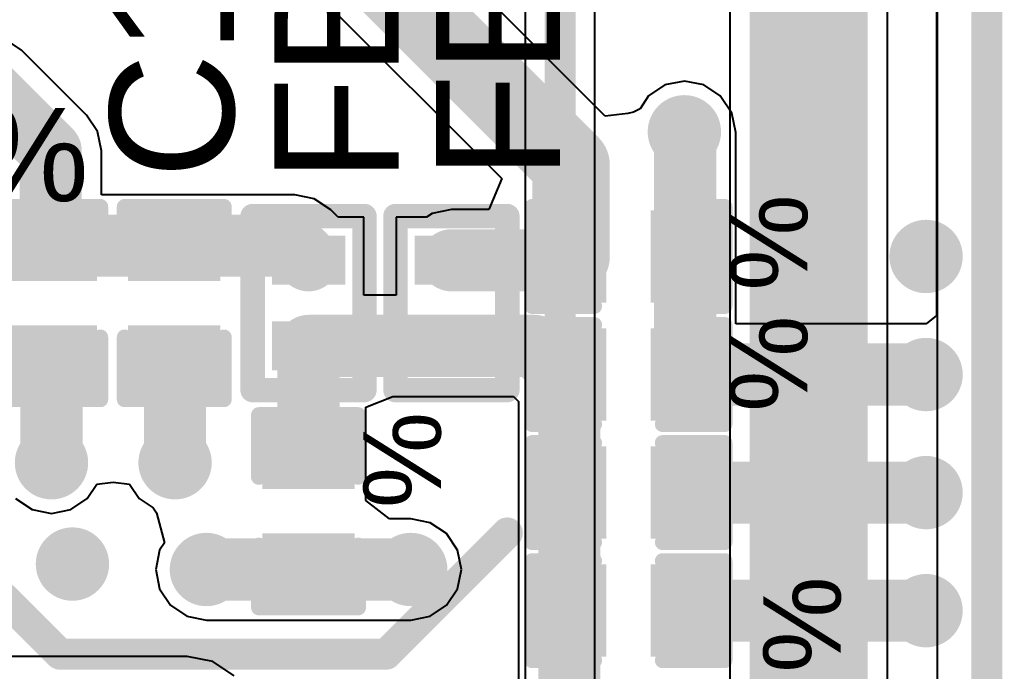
# Model space of a CAD drawing. Header units: millimetres. Extents: x -0.15 to 3.79, y -0.54 to 3.26.
# Drawn here: x 3.478 to 3.7944, y 2.4515 to 2.6612 of the extents above; entities that cross this region are included whole.
import ezdxf

# ---------------------------------------------------------------- set-up
doc = ezdxf.new("R2010")
doc.units = ezdxf.units.MM
doc.header["$MEASUREMENT"] = 0
for name, color, linetype in [('BottomLayer', 5, 'Continuous'), ('BottomSolder', 6, 'Continuous'), ('Mechanical2', 216, 'Continuous'), ('TopLayer', 1, 'Continuous'), ('TopOverlay', 2, 'Continuous'), ('TopPaste', 8, 'Continuous'), ('TopSolder', 216, 'Continuous'), ('ViaHoleLayer', 16, 'Continuous')]:
    doc.layers.add(name, color=color, linetype=linetype)
doc.styles.add('Arial', font='', dxfattribs={"height": 0.2})
doc.styles.get('Arial').set_extended_font_data('Arial')

# ---------------------------------------------------------------- blocks, each defined once
blk = doc.blocks.new('C___0402_50')
at = {"layer": 'TopLayer'}
for points in [[(-0.0275, -0.0125), (-0.0275, 0.0125), (-0.0095, 0.0125), (-0.0095, -0.0125)], [(0.0095, -0.0125), (0.0095, 0.0125), (0.0275, 0.0125), (0.0275, -0.0125)]]:
    blk.add_hatch(color=1, dxfattribs=at).paths.add_polyline_path(points)
at = {"layer": 'TopPaste'}
for points in [[(-0.0275, -0.0125), (-0.0275, 0.0125), (-0.0095, 0.0125), (-0.0095, -0.0125)], [(0.0095, -0.0125), (0.0095, 0.0125), (0.0275, 0.0125), (0.0275, -0.0125)]]:
    blk.add_hatch(color=8, dxfattribs=at).paths.add_polyline_path(points)
at = {"layer": 'TopSolder'}
for points in [[(-0.02986, -0.01486), (-0.02986, 0.01486), (-0.00714, 0.01486), (-0.00714, -0.01486)], [(0.00714, -0.01486), (0.00714, 0.01486), (0.02986, 0.01486), (0.02986, -0.01486)]]:
    blk.add_hatch(color=216, dxfattribs=at).paths.add_polyline_path(points)
at = {"layer": 'TopOverlay', "const_width": 0.005}
for points in [[(-0.031, 0.016), (-0.011, 0.016)], [(-0.031, 0.016), (-0.031, -0.016)], [(0.011, 0.016), (0.031, 0.016)], [(0.031, 0.016), (0.031, -0.016)], [(-0.031, -0.016), (-0.011, -0.016)], [(0.011, -0.016), (0.031, -0.016)]]:
    blk.add_lwpolyline(points, dxfattribs=at)
at = {"layer": 'TopOverlay', "const_width": 0.0025}
for points in [[(-0.03225, 0.016, 1), (-0.02975, 0.016, 1)], [(-0.03225, 0.016, 1), (-0.02975, 0.016, 1)], [(-0.01225, 0.016, 1), (-0.00975, 0.016, 1)], [(0.00975, 0.016, 1), (0.01225, 0.016, 1)], [(0.02975, 0.016, 1), (0.03225, 0.016, 1)], [(0.02975, 0.016, 1), (0.03225, 0.016, 1)], [(-0.03225, -0.016, 1), (-0.02975, -0.016, 1)], [(-0.03225, -0.016, 1), (-0.02975, -0.016, 1)], [(-0.01225, -0.016, 1), (-0.00975, -0.016, 1)], [(0.00975, -0.016, 1), (0.01225, -0.016, 1)], [(0.02975, -0.016, 1), (0.03225, -0.016, 1)], [(0.02975, -0.016, 1), (0.03225, -0.016, 1)]]:
    blk.add_lwpolyline(points, format="xyb", close=True, dxfattribs=at)
blk = doc.blocks.new('C___0402_54')
at = {"layer": 'TopLayer'}
for points in [[(-0.0275, -0.0125), (-0.0275, 0.0125), (-0.0095, 0.0125), (-0.0095, -0.0125)], [(0.0095, -0.0125), (0.0095, 0.0125), (0.0275, 0.0125), (0.0275, -0.0125)]]:
    blk.add_hatch(color=1, dxfattribs=at).paths.add_polyline_path(points)
at = {"layer": 'TopPaste'}
for points in [[(-0.0275, -0.0125), (-0.0275, 0.0125), (-0.0095, 0.0125), (-0.0095, -0.0125)], [(0.0095, -0.0125), (0.0095, 0.0125), (0.0275, 0.0125), (0.0275, -0.0125)]]:
    blk.add_hatch(color=8, dxfattribs=at).paths.add_polyline_path(points)
at = {"layer": 'TopSolder'}
for points in [[(-0.02986, -0.01486), (-0.02986, 0.01486), (-0.00714, 0.01486), (-0.00714, -0.01486)], [(0.00714, -0.01486), (0.00714, 0.01486), (0.02986, 0.01486), (0.02986, -0.01486)]]:
    blk.add_hatch(color=216, dxfattribs=at).paths.add_polyline_path(points)
at = {"layer": 'TopOverlay', "const_width": 0.005}
for points in [[(-0.011, 0.016), (-0.031, 0.016)], [(-0.031, 0.016), (-0.031, -0.016)], [(0.031, 0.016), (0.011, 0.016)], [(0.031, 0.016), (0.031, -0.016)], [(-0.011, -0.016), (-0.031, -0.016)], [(0.031, -0.016), (0.011, -0.016)]]:
    blk.add_lwpolyline(points, dxfattribs=at)
at = {"layer": 'TopOverlay', "const_width": 0.0025}
for points in [[(-0.03225, 0.016, 1), (-0.02975, 0.016, 1)], [(-0.03225, 0.016, 1), (-0.02975, 0.016, 1)], [(-0.01225, 0.016, 1), (-0.00975, 0.016, 1)], [(0.00975, 0.016, 1), (0.01225, 0.016, 1)], [(0.02975, 0.016, 1), (0.03225, 0.016, 1)], [(0.02975, 0.016, 1), (0.03225, 0.016, 1)], [(-0.03225, -0.016, 1), (-0.02975, -0.016, 1)], [(-0.03225, -0.016, 1), (-0.02975, -0.016, 1)], [(-0.01225, -0.016, 1), (-0.00975, -0.016, 1)], [(0.00975, -0.016, 1), (0.01225, -0.016, 1)], [(0.02975, -0.016, 1), (0.03225, -0.016, 1)], [(0.02975, -0.016, 1), (0.03225, -0.016, 1)]]:
    blk.add_lwpolyline(points, format="xyb", close=True, dxfattribs=at)
blk = doc.blocks.new('IND_0402_150')
at = {"layer": 'TopLayer'}
for points in [[(-0.02165, 0.01181), (-0.00591, 0.01181), (-0.00591, -0.01181), (-0.02165, -0.01181)], [(0.00591, 0.01181), (0.02165, 0.01181), (0.02165, -0.01181), (0.00591, -0.01181)]]:
    blk.add_hatch(color=1, dxfattribs=at).paths.add_polyline_path(points)
at = {"layer": 'TopPaste'}
for points in [[(-0.02165, 0.01181), (-0.00591, 0.01181), (-0.00591, -0.01181), (-0.02165, -0.01181)], [(0.00591, 0.01181), (0.02165, 0.01181), (0.02165, -0.01181), (0.00591, -0.01181)]]:
    blk.add_hatch(color=8, dxfattribs=at).paths.add_polyline_path(points)
at = {"layer": 'TopSolder'}
for points in [[(-0.02165, 0.01181), (-0.00591, 0.01181), (-0.00591, -0.01181), (-0.02165, -0.01181)], [(0.00591, 0.01181), (0.02165, 0.01181), (0.02165, -0.01181), (0.00591, -0.01181)]]:
    blk.add_hatch(color=216, dxfattribs=at).paths.add_polyline_path(points)
at = {"layer": 'TopOverlay', "const_width": 0.00787}
for points in [[(-0.028, 0.018), (-0.028, -0.018)], [(-0.028, 0.018), (-0.012, 0.018)], [(-0.012, 0.018), (0.028, 0.018)], [(0.028, 0.018), (0.028, -0.018)], [(-0.028, -0.018), (-0.012, -0.018)], [(-0.012, -0.018), (0.028, -0.018)]]:
    blk.add_lwpolyline(points, dxfattribs=at)
at = {"layer": 'TopOverlay', "const_width": 0.00394}
for points in [[(-0.02997, 0.018, 1), (-0.02603, 0.018, 1)], [(-0.02997, 0.018, 1), (-0.02603, 0.018, 1)], [(-0.01397, 0.018, 1), (-0.01003, 0.018, 1)], [(-0.01397, 0.018, 1), (-0.01003, 0.018, 1)], [(0.02603, 0.018, 1), (0.02997, 0.018, 1)], [(0.02603, 0.018, 1), (0.02997, 0.018, 1)], [(-0.02997, -0.018, 1), (-0.02603, -0.018, 1)], [(-0.02997, -0.018, 1), (-0.02603, -0.018, 1)], [(-0.01397, -0.018, 1), (-0.01003, -0.018, 1)], [(-0.01397, -0.018, 1), (-0.01003, -0.018, 1)], [(0.02603, -0.018, 1), (0.02997, -0.018, 1)], [(0.02603, -0.018, 1), (0.02997, -0.018, 1)]]:
    blk.add_lwpolyline(points, format="xyb", close=True, dxfattribs=at)
blk = doc.blocks.new('IND_0402_151')
at = {"layer": 'TopLayer'}
for points in [[(-0.02165, 0.01181), (-0.00591, 0.01181), (-0.00591, -0.01181), (-0.02165, -0.01181)], [(0.00591, 0.01181), (0.02165, 0.01181), (0.02165, -0.01181), (0.00591, -0.01181)]]:
    blk.add_hatch(color=1, dxfattribs=at).paths.add_polyline_path(points)
at = {"layer": 'TopPaste'}
for points in [[(-0.02165, 0.01181), (-0.00591, 0.01181), (-0.00591, -0.01181), (-0.02165, -0.01181)], [(0.00591, 0.01181), (0.02165, 0.01181), (0.02165, -0.01181), (0.00591, -0.01181)]]:
    blk.add_hatch(color=8, dxfattribs=at).paths.add_polyline_path(points)
at = {"layer": 'TopSolder'}
for points in [[(-0.02165, 0.01181), (-0.00591, 0.01181), (-0.00591, -0.01181), (-0.02165, -0.01181)], [(0.00591, 0.01181), (0.02165, 0.01181), (0.02165, -0.01181), (0.00591, -0.01181)]]:
    blk.add_hatch(color=216, dxfattribs=at).paths.add_polyline_path(points)
at = {"layer": 'TopOverlay', "const_width": 0.00787}
for points in [[(-0.028, 0.018), (-0.028, -0.018)], [(-0.028, 0.018), (-0.012, 0.018)], [(-0.012, 0.018), (0.028, 0.018)], [(0.028, 0.018), (0.028, -0.018)], [(-0.028, -0.018), (-0.012, -0.018)], [(-0.012, -0.018), (0.028, -0.018)]]:
    blk.add_lwpolyline(points, dxfattribs=at)
at = {"layer": 'TopOverlay', "const_width": 0.00394}
for points in [[(-0.02997, 0.018, 1), (-0.02603, 0.018, 1)], [(-0.02997, 0.018, 1), (-0.02603, 0.018, 1)], [(-0.01397, 0.018, 1), (-0.01003, 0.018, 1)], [(-0.01397, 0.018, 1), (-0.01003, 0.018, 1)], [(0.02603, 0.018, 1), (0.02997, 0.018, 1)], [(0.02603, 0.018, 1), (0.02997, 0.018, 1)], [(-0.02997, -0.018, 1), (-0.02603, -0.018, 1)], [(-0.02997, -0.018, 1), (-0.02603, -0.018, 1)], [(-0.01397, -0.018, 1), (-0.01003, -0.018, 1)], [(-0.01397, -0.018, 1), (-0.01003, -0.018, 1)], [(0.02603, -0.018, 1), (0.02997, -0.018, 1)], [(0.02603, -0.018, 1), (0.02997, -0.018, 1)]]:
    blk.add_lwpolyline(points, format="xyb", close=True, dxfattribs=at)
blk = doc.blocks.new('C___0402_174')
at = {"layer": 'TopLayer'}
for points in [[(-0.0275, -0.0125), (-0.0275, 0.0125), (-0.0095, 0.0125), (-0.0095, -0.0125)], [(0.0095, -0.0125), (0.0095, 0.0125), (0.0275, 0.0125), (0.0275, -0.0125)]]:
    blk.add_hatch(color=1, dxfattribs=at).paths.add_polyline_path(points)
at = {"layer": 'TopPaste'}
for points in [[(-0.0275, -0.0125), (-0.0275, 0.0125), (-0.0095, 0.0125), (-0.0095, -0.0125)], [(0.0095, -0.0125), (0.0095, 0.0125), (0.0275, 0.0125), (0.0275, -0.0125)]]:
    blk.add_hatch(color=8, dxfattribs=at).paths.add_polyline_path(points)
at = {"layer": 'TopSolder'}
for points in [[(-0.02986, -0.01486), (-0.02986, 0.01486), (-0.00714, 0.01486), (-0.00714, -0.01486)], [(0.00714, -0.01486), (0.00714, 0.01486), (0.02986, 0.01486), (0.02986, -0.01486)]]:
    blk.add_hatch(color=216, dxfattribs=at).paths.add_polyline_path(points)
at = {"layer": 'TopOverlay', "const_width": 0.005}
for points in [[(-0.031, -0.016), (-0.031, 0.016)], [(-0.011, 0.016), (-0.031, 0.016)], [(0.031, 0.016), (0.011, 0.016)], [(0.031, -0.016), (0.031, 0.016)], [(-0.011, -0.016), (-0.031, -0.016)], [(0.031, -0.016), (0.011, -0.016)]]:
    blk.add_lwpolyline(points, dxfattribs=at)
at = {"layer": 'TopOverlay', "const_width": 0.0025}
for points in [[(-0.03225, 0.016, 1), (-0.02975, 0.016, 1)], [(-0.03225, 0.016, 1), (-0.02975, 0.016, 1)], [(-0.01225, 0.016, 1), (-0.00975, 0.016, 1)], [(0.00975, 0.016, 1), (0.01225, 0.016, 1)], [(0.02975, 0.016, 1), (0.03225, 0.016, 1)], [(0.02975, 0.016, 1), (0.03225, 0.016, 1)], [(-0.03225, -0.016, 1), (-0.02975, -0.016, 1)], [(-0.03225, -0.016, 1), (-0.02975, -0.016, 1)], [(-0.01225, -0.016, 1), (-0.00975, -0.016, 1)], [(0.00975, -0.016, 1), (0.01225, -0.016, 1)], [(0.02975, -0.016, 1), (0.03225, -0.016, 1)], [(0.02975, -0.016, 1), (0.03225, -0.016, 1)]]:
    blk.add_lwpolyline(points, format="xyb", close=True, dxfattribs=at)
blk = doc.blocks.new('C___0402_175')
at = {"layer": 'TopLayer'}
for points in [[(-0.0275, -0.0125), (-0.0275, 0.0125), (-0.0095, 0.0125), (-0.0095, -0.0125)], [(0.0095, -0.0125), (0.0095, 0.0125), (0.0275, 0.0125), (0.0275, -0.0125)]]:
    blk.add_hatch(color=1, dxfattribs=at).paths.add_polyline_path(points)
at = {"layer": 'TopPaste'}
for points in [[(-0.0275, -0.0125), (-0.0275, 0.0125), (-0.0095, 0.0125), (-0.0095, -0.0125)], [(0.0095, -0.0125), (0.0095, 0.0125), (0.0275, 0.0125), (0.0275, -0.0125)]]:
    blk.add_hatch(color=8, dxfattribs=at).paths.add_polyline_path(points)
at = {"layer": 'TopSolder'}
for points in [[(-0.02986, -0.01486), (-0.02986, 0.01486), (-0.00714, 0.01486), (-0.00714, -0.01486)], [(0.00714, -0.01486), (0.00714, 0.01486), (0.02986, 0.01486), (0.02986, -0.01486)]]:
    blk.add_hatch(color=216, dxfattribs=at).paths.add_polyline_path(points)
at = {"layer": 'TopOverlay', "const_width": 0.005}
for points in [[(-0.031, 0.016), (-0.011, 0.016)], [(-0.031, -0.016), (-0.031, 0.016)], [(0.011, 0.016), (0.031, 0.016)], [(0.031, -0.016), (0.031, 0.016)], [(-0.031, -0.016), (-0.011, -0.016)], [(0.011, -0.016), (0.031, -0.016)]]:
    blk.add_lwpolyline(points, dxfattribs=at)
at = {"layer": 'TopOverlay', "const_width": 0.0025}
for points in [[(-0.03225, 0.016, 1), (-0.02975, 0.016, 1)], [(-0.03225, 0.016, 1), (-0.02975, 0.016, 1)], [(-0.01225, 0.016, 1), (-0.00975, 0.016, 1)], [(0.00975, 0.016, 1), (0.01225, 0.016, 1)], [(0.02975, 0.016, 1), (0.03225, 0.016, 1)], [(0.02975, 0.016, 1), (0.03225, 0.016, 1)], [(-0.03225, -0.016, 1), (-0.02975, -0.016, 1)], [(-0.03225, -0.016, 1), (-0.02975, -0.016, 1)], [(-0.01225, -0.016, 1), (-0.00975, -0.016, 1)], [(0.00975, -0.016, 1), (0.01225, -0.016, 1)], [(0.02975, -0.016, 1), (0.03225, -0.016, 1)], [(0.02975, -0.016, 1), (0.03225, -0.016, 1)]]:
    blk.add_lwpolyline(points, format="xyb", close=True, dxfattribs=at)
blk = doc.blocks.new('C___0402_176')
at = {"layer": 'TopLayer'}
for points in [[(-0.0275, -0.0125), (-0.0275, 0.0125), (-0.0095, 0.0125), (-0.0095, -0.0125)], [(0.0095, -0.0125), (0.0095, 0.0125), (0.0275, 0.0125), (0.0275, -0.0125)]]:
    blk.add_hatch(color=1, dxfattribs=at).paths.add_polyline_path(points)
at = {"layer": 'TopPaste'}
for points in [[(-0.0275, -0.0125), (-0.0275, 0.0125), (-0.0095, 0.0125), (-0.0095, -0.0125)], [(0.0095, -0.0125), (0.0095, 0.0125), (0.0275, 0.0125), (0.0275, -0.0125)]]:
    blk.add_hatch(color=8, dxfattribs=at).paths.add_polyline_path(points)
at = {"layer": 'TopSolder'}
for points in [[(-0.02986, -0.01486), (-0.02986, 0.01486), (-0.00714, 0.01486), (-0.00714, -0.01486)], [(0.00714, -0.01486), (0.00714, 0.01486), (0.02986, 0.01486), (0.02986, -0.01486)]]:
    blk.add_hatch(color=216, dxfattribs=at).paths.add_polyline_path(points)
at = {"layer": 'TopOverlay', "const_width": 0.005}
for points in [[(-0.031, -0.016), (-0.031, 0.016)], [(-0.031, 0.016), (-0.011, 0.016)], [(0.011, 0.016), (0.031, 0.016)], [(0.031, -0.016), (0.031, 0.016)], [(-0.031, -0.016), (-0.011, -0.016)], [(0.011, -0.016), (0.031, -0.016)]]:
    blk.add_lwpolyline(points, dxfattribs=at)
at = {"layer": 'TopOverlay', "const_width": 0.0025}
for points in [[(-0.03225, 0.016, 1), (-0.02975, 0.016, 1)], [(-0.03225, 0.016, 1), (-0.02975, 0.016, 1)], [(-0.01225, 0.016, 1), (-0.00975, 0.016, 1)], [(0.00975, 0.016, 1), (0.01225, 0.016, 1)], [(0.02975, 0.016, 1), (0.03225, 0.016, 1)], [(0.02975, 0.016, 1), (0.03225, 0.016, 1)], [(-0.03225, -0.016, 1), (-0.02975, -0.016, 1)], [(-0.03225, -0.016, 1), (-0.02975, -0.016, 1)], [(-0.01225, -0.016, 1), (-0.00975, -0.016, 1)], [(0.00975, -0.016, 1), (0.01225, -0.016, 1)], [(0.02975, -0.016, 1), (0.03225, -0.016, 1)], [(0.02975, -0.016, 1), (0.03225, -0.016, 1)]]:
    blk.add_lwpolyline(points, format="xyb", close=True, dxfattribs=at)
blk = doc.blocks.new('C___0402_179')
at = {"layer": 'TopLayer'}
for points in [[(-0.0275, -0.0125), (-0.0275, 0.0125), (-0.0095, 0.0125), (-0.0095, -0.0125)], [(0.0095, -0.0125), (0.0095, 0.0125), (0.0275, 0.0125), (0.0275, -0.0125)]]:
    blk.add_hatch(color=1, dxfattribs=at).paths.add_polyline_path(points)
at = {"layer": 'TopPaste'}
for points in [[(-0.0275, -0.0125), (-0.0275, 0.0125), (-0.0095, 0.0125), (-0.0095, -0.0125)], [(0.0095, -0.0125), (0.0095, 0.0125), (0.0275, 0.0125), (0.0275, -0.0125)]]:
    blk.add_hatch(color=8, dxfattribs=at).paths.add_polyline_path(points)
at = {"layer": 'TopSolder'}
for points in [[(-0.02986, -0.01486), (-0.02986, 0.01486), (-0.00714, 0.01486), (-0.00714, -0.01486)], [(0.00714, -0.01486), (0.00714, 0.01486), (0.02986, 0.01486), (0.02986, -0.01486)]]:
    blk.add_hatch(color=216, dxfattribs=at).paths.add_polyline_path(points)
at = {"layer": 'TopOverlay', "const_width": 0.005}
for points in [[(-0.031, -0.016), (-0.031, 0.016)], [(-0.011, 0.016), (-0.031, 0.016)], [(0.031, 0.016), (0.011, 0.016)], [(0.031, -0.016), (0.031, 0.016)], [(-0.011, -0.016), (-0.031, -0.016)], [(0.031, -0.016), (0.011, -0.016)]]:
    blk.add_lwpolyline(points, dxfattribs=at)
at = {"layer": 'TopOverlay', "const_width": 0.0025}
for points in [[(-0.03225, 0.016, 1), (-0.02975, 0.016, 1)], [(-0.03225, 0.016, 1), (-0.02975, 0.016, 1)], [(-0.01225, 0.016, 1), (-0.00975, 0.016, 1)], [(0.00975, 0.016, 1), (0.01225, 0.016, 1)], [(0.02975, 0.016, 1), (0.03225, 0.016, 1)], [(0.02975, 0.016, 1), (0.03225, 0.016, 1)], [(-0.03225, -0.016, 1), (-0.02975, -0.016, 1)], [(-0.03225, -0.016, 1), (-0.02975, -0.016, 1)], [(-0.01225, -0.016, 1), (-0.00975, -0.016, 1)], [(0.00975, -0.016, 1), (0.01225, -0.016, 1)], [(0.02975, -0.016, 1), (0.03225, -0.016, 1)], [(0.02975, -0.016, 1), (0.03225, -0.016, 1)]]:
    blk.add_lwpolyline(points, format="xyb", close=True, dxfattribs=at)
blk = doc.blocks.new('C___0402_180')
at = {"layer": 'TopLayer'}
for points in [[(-0.0275, -0.0125), (-0.0275, 0.0125), (-0.0095, 0.0125), (-0.0095, -0.0125)], [(0.0095, -0.0125), (0.0095, 0.0125), (0.0275, 0.0125), (0.0275, -0.0125)]]:
    blk.add_hatch(color=1, dxfattribs=at).paths.add_polyline_path(points)
at = {"layer": 'TopPaste'}
for points in [[(-0.0275, -0.0125), (-0.0275, 0.0125), (-0.0095, 0.0125), (-0.0095, -0.0125)], [(0.0095, -0.0125), (0.0095, 0.0125), (0.0275, 0.0125), (0.0275, -0.0125)]]:
    blk.add_hatch(color=8, dxfattribs=at).paths.add_polyline_path(points)
at = {"layer": 'TopSolder'}
for points in [[(-0.02986, -0.01486), (-0.02986, 0.01486), (-0.00714, 0.01486), (-0.00714, -0.01486)], [(0.00714, -0.01486), (0.00714, 0.01486), (0.02986, 0.01486), (0.02986, -0.01486)]]:
    blk.add_hatch(color=216, dxfattribs=at).paths.add_polyline_path(points)
at = {"layer": 'TopOverlay', "const_width": 0.005}
for points in [[(-0.031, -0.016), (-0.031, 0.016)], [(-0.031, 0.016), (-0.011, 0.016)], [(0.011, 0.016), (0.031, 0.016)], [(0.031, -0.016), (0.031, 0.016)], [(-0.031, -0.016), (-0.011, -0.016)], [(0.011, -0.016), (0.031, -0.016)]]:
    blk.add_lwpolyline(points, dxfattribs=at)
at = {"layer": 'TopOverlay', "const_width": 0.0025}
for points in [[(-0.03225, 0.016, 1), (-0.02975, 0.016, 1)], [(-0.03225, 0.016, 1), (-0.02975, 0.016, 1)], [(-0.01225, 0.016, 1), (-0.00975, 0.016, 1)], [(0.00975, 0.016, 1), (0.01225, 0.016, 1)], [(0.02975, 0.016, 1), (0.03225, 0.016, 1)], [(0.02975, 0.016, 1), (0.03225, 0.016, 1)], [(-0.03225, -0.016, 1), (-0.02975, -0.016, 1)], [(-0.03225, -0.016, 1), (-0.02975, -0.016, 1)], [(-0.01225, -0.016, 1), (-0.00975, -0.016, 1)], [(0.00975, -0.016, 1), (0.01225, -0.016, 1)], [(0.02975, -0.016, 1), (0.03225, -0.016, 1)], [(0.02975, -0.016, 1), (0.03225, -0.016, 1)]]:
    blk.add_lwpolyline(points, format="xyb", close=True, dxfattribs=at)

msp = doc.modelspace()

# ---------------------------------------------------------------- hatches: boundary and pattern name
at = {"layer": 'BottomLayer'}
h = msp.add_hatch(color=5, dxfattribs=at)
edge = h.paths.add_edge_path()
edge.add_arc((3.692, 2.62513), 0.01181, 0, 360)
h = msp.add_hatch(color=5, dxfattribs=at)
edge = h.paths.add_edge_path()
edge.add_arc((3.76981, 2.585), 0.01181, 0, 360)
h = msp.add_hatch(color=5, dxfattribs=at)
edge = h.paths.add_edge_path()
edge.add_arc((3.76981, 2.547), 0.01181, 0, 360)
h = msp.add_hatch(color=5, dxfattribs=at)
edge = h.paths.add_edge_path()
edge.add_arc((3.48825, 2.51862), 0.01181, 0, 360)
h = msp.add_hatch(color=5, dxfattribs=at)
edge = h.paths.add_edge_path()
edge.add_arc((3.52803, 2.51862), 0.01181, 0, 360)
h = msp.add_hatch(color=5, dxfattribs=at)
edge = h.paths.add_edge_path()
edge.add_arc((3.76981, 2.509), 0.01181, 0, 360)
h = msp.add_hatch(color=5, dxfattribs=at)
edge = h.paths.add_edge_path()
edge.add_arc((3.495, 2.486), 0.01181, 0, 360)
h = msp.add_hatch(color=5, dxfattribs=at)
edge = h.paths.add_edge_path()
edge.add_arc((3.53812, 2.48425), 0.01181, 0, 360)
h = msp.add_hatch(color=5, dxfattribs=at)
edge = h.paths.add_edge_path()
edge.add_arc((3.6039, 2.48425), 0.01181, 0, 360)
h = msp.add_hatch(color=5, dxfattribs=at)
edge = h.paths.add_edge_path()
edge.add_arc((3.76981, 2.471), 0.01181, 0, 360)
at = {"layer": 'BottomSolder'}
h = msp.add_hatch(color=6, dxfattribs=at)
edge = h.paths.add_edge_path()
edge.add_arc((3.692, 2.62513), 0.00591, 0, 360)
h = msp.add_hatch(color=6, dxfattribs=at)
edge = h.paths.add_edge_path()
edge.add_arc((3.76981, 2.585), 0.00591, 0, 360)
h = msp.add_hatch(color=6, dxfattribs=at)
edge = h.paths.add_edge_path()
edge.add_arc((3.76981, 2.547), 0.00591, 0, 360)
h = msp.add_hatch(color=6, dxfattribs=at)
edge = h.paths.add_edge_path()
edge.add_arc((3.48825, 2.51862), 0.00591, 0, 360)
h = msp.add_hatch(color=6, dxfattribs=at)
edge = h.paths.add_edge_path()
edge.add_arc((3.52803, 2.51862), 0.00591, 0, 360)
h = msp.add_hatch(color=6, dxfattribs=at)
edge = h.paths.add_edge_path()
edge.add_arc((3.76981, 2.509), 0.00591, 0, 360)
h = msp.add_hatch(color=6, dxfattribs=at)
edge = h.paths.add_edge_path()
edge.add_arc((3.495, 2.486), 0.00591, 0, 360)
h = msp.add_hatch(color=6, dxfattribs=at)
edge = h.paths.add_edge_path()
edge.add_arc((3.53812, 2.48425), 0.00591, 0, 360)
h = msp.add_hatch(color=6, dxfattribs=at)
edge = h.paths.add_edge_path()
edge.add_arc((3.6039, 2.48425), 0.00591, 0, 360)
h = msp.add_hatch(color=6, dxfattribs=at)
edge = h.paths.add_edge_path()
edge.add_arc((3.76981, 2.471), 0.00591, 0, 360)
at = {"layer": 'TopLayer'}
h = msp.add_hatch(color=1, dxfattribs=at)
edge = h.paths.add_edge_path()
edge.add_arc((3.692, 2.62513), 0.01181, 0, 360)
h = msp.add_hatch(color=1, dxfattribs=at)
edge = h.paths.add_edge_path()
edge.add_arc((3.76981, 2.585), 0.01181, 0, 360)
h = msp.add_hatch(color=1, dxfattribs=at)
edge = h.paths.add_edge_path()
edge.add_arc((3.76981, 2.547), 0.01181, 0, 360)
h = msp.add_hatch(color=1, dxfattribs=at)
edge = h.paths.add_edge_path()
edge.add_arc((3.48825, 2.51862), 0.01181, 0, 360)
h = msp.add_hatch(color=1, dxfattribs=at)
edge = h.paths.add_edge_path()
edge.add_arc((3.52803, 2.51862), 0.01181, 0, 360)
h = msp.add_hatch(color=1, dxfattribs=at)
edge = h.paths.add_edge_path()
edge.add_arc((3.76981, 2.509), 0.01181, 0, 360)
h = msp.add_hatch(color=1, dxfattribs=at)
edge = h.paths.add_edge_path()
edge.add_arc((3.495, 2.486), 0.01181, 0, 360)
h = msp.add_hatch(color=1, dxfattribs=at)
edge = h.paths.add_edge_path()
edge.add_arc((3.53812, 2.48425), 0.01181, 0, 360)
h = msp.add_hatch(color=1, dxfattribs=at)
edge = h.paths.add_edge_path()
edge.add_arc((3.6039, 2.48425), 0.01181, 0, 360)
h = msp.add_hatch(color=1, dxfattribs=at)
edge = h.paths.add_edge_path()
edge.add_arc((3.76981, 2.471), 0.01181, 0, 360)
at = {"layer": 'TopSolder'}
h = msp.add_hatch(color=216, dxfattribs=at)
edge = h.paths.add_edge_path()
edge.add_arc((3.692, 2.62513), 0.00591, 0, 360)
h = msp.add_hatch(color=216, dxfattribs=at)
edge = h.paths.add_edge_path()
edge.add_arc((3.76981, 2.585), 0.00591, 0, 360)
h = msp.add_hatch(color=216, dxfattribs=at)
edge = h.paths.add_edge_path()
edge.add_arc((3.76981, 2.547), 0.00591, 0, 360)
h = msp.add_hatch(color=216, dxfattribs=at)
edge = h.paths.add_edge_path()
edge.add_arc((3.48825, 2.51862), 0.00591, 0, 360)
h = msp.add_hatch(color=216, dxfattribs=at)
edge = h.paths.add_edge_path()
edge.add_arc((3.52803, 2.51862), 0.00591, 0, 360)
h = msp.add_hatch(color=216, dxfattribs=at)
edge = h.paths.add_edge_path()
edge.add_arc((3.76981, 2.509), 0.00591, 0, 360)
h = msp.add_hatch(color=216, dxfattribs=at)
edge = h.paths.add_edge_path()
edge.add_arc((3.495, 2.486), 0.00591, 0, 360)
h = msp.add_hatch(color=216, dxfattribs=at)
edge = h.paths.add_edge_path()
edge.add_arc((3.53812, 2.48425), 0.00591, 0, 360)
h = msp.add_hatch(color=216, dxfattribs=at)
edge = h.paths.add_edge_path()
edge.add_arc((3.6039, 2.48425), 0.00591, 0, 360)
h = msp.add_hatch(color=216, dxfattribs=at)
edge = h.paths.add_edge_path()
edge.add_arc((3.76981, 2.471), 0.00591, 0, 360)
at = {"layer": 'ViaHoleLayer'}
h = msp.add_hatch(color=16, dxfattribs=at)
edge = h.paths.add_edge_path()
edge.add_arc((3.692, 2.62513), 0.00591, 0, 360)
h = msp.add_hatch(color=16, dxfattribs=at)
edge = h.paths.add_edge_path()
edge.add_arc((3.76981, 2.585), 0.00591, 0, 360)
h = msp.add_hatch(color=16, dxfattribs=at)
edge = h.paths.add_edge_path()
edge.add_arc((3.76981, 2.547), 0.00591, 0, 360)
h = msp.add_hatch(color=16, dxfattribs=at)
edge = h.paths.add_edge_path()
edge.add_arc((3.48825, 2.51862), 0.00591, 0, 360)
h = msp.add_hatch(color=16, dxfattribs=at)
edge = h.paths.add_edge_path()
edge.add_arc((3.52803, 2.51862), 0.00591, 0, 360)
h = msp.add_hatch(color=16, dxfattribs=at)
edge = h.paths.add_edge_path()
edge.add_arc((3.76981, 2.509), 0.00591, 0, 360)
h = msp.add_hatch(color=16, dxfattribs=at)
edge = h.paths.add_edge_path()
edge.add_arc((3.495, 2.486), 0.00591, 0, 360)
h = msp.add_hatch(color=16, dxfattribs=at)
edge = h.paths.add_edge_path()
edge.add_arc((3.53812, 2.48425), 0.00591, 0, 360)
h = msp.add_hatch(color=16, dxfattribs=at)
edge = h.paths.add_edge_path()
edge.add_arc((3.6039, 2.48425), 0.00591, 0, 360)
h = msp.add_hatch(color=16, dxfattribs=at)
edge = h.paths.add_edge_path()
edge.add_arc((3.76981, 2.471), 0.00591, 0, 360)

# ---------------------------------------------------------------- linework, layer by layer
at = {"layer": 'BottomLayer'}
for p, q in [((3.77343, 2.93916), (3.77306, -0.45241)), ((3.64078, 2.87607), (3.64078, 2.38519)), ((3.66322, 2.38983), (3.66322, 2.87607)), ((3.75741, -0.29887), (3.75741, 2.7814)), ((3.70659, 2.7806), (3.70659, 2.36725)), ((3.53197, 2.45628), (3.31328, 2.45628)), ((3.54016, 2.45465), (3.53197, 2.45628)), ((3.54711, 2.45001), (3.54016, 2.45465))]:
    msp.add_line(p, q, dxfattribs=at)
for points, const_width in [([(3.652, 2.38519), (3.652, 2.89)], 0.01), ([(3.736, -0.30707), (3.736, 2.7886)], 0.03), ([(3.728, 2.23883), (3.728, 2.7806)], 0.03)]:
    msp.add_lwpolyline(points, dxfattribs=dict(at, const_width=const_width))
at = {"layer": 'Mechanical2', "const_width": 0.01}
msp.add_lwpolyline([(3.78937, -0.49213), (3.78937, 2.97244)], dxfattribs=at)
at = {"layer": 'TopLayer'}
for p, q in [((3.77319, 2.93881), (3.77315, 2.56605)), ((3.6665, 2.63018), (3.56834, 2.72834)), ((3.54719, 2.69614), (3.63323, 2.61009)), ((3.47864, 2.65143), (3.47335, 2.65497)), ((3.49954, 2.63054), (3.47864, 2.65143)), ((3.68576, 2.6402), (3.68047, 2.63667)), ((3.692, 2.64145), (3.68576, 2.6402)), ((3.69825, 2.6402), (3.692, 2.64145)), ((3.70354, 2.63667), (3.69825, 2.6402)), ((3.68047, 2.63667), (3.67772, 2.63255)), ((3.70379, 2.63642), (3.70354, 2.63667)), ((3.70732, 2.63113), (3.70379, 2.63642)), ((3.67772, 2.63255), (3.67559, 2.63142)), ((3.50307, 2.62524), (3.49954, 2.63054)), ((3.67376, 2.63101), (3.6665, 2.63018)), ((3.67559, 2.63142), (3.67376, 2.63101)), ((3.70857, 2.62488), (3.70732, 2.63113)), ((3.50431, 2.619), (3.50307, 2.62524)), ((3.70857, 2.56331), (3.70857, 2.62488)), ((3.50431, 2.60481), (3.50431, 2.619)), ((3.63323, 2.61009), (3.62909, 2.60009)), ((3.56659, 2.60481), (3.50431, 2.60481)), ((3.57284, 2.60357), (3.56659, 2.60481)), ((3.57813, 2.60004), (3.57284, 2.60357)), ((3.58051, 2.59765), (3.57813, 2.60004)), ((3.58881, 2.59765), (3.58051, 2.59765)), ((3.58881, 2.57253), (3.58881, 2.59765)), ((3.60896, 2.59765), (3.59919, 2.59765)), ((3.59919, 2.59765), (3.59919, 2.57253)), ((3.61076, 2.59885), (3.60896, 2.59765)), ((3.617, 2.60009), (3.61076, 2.59885)), ((3.62909, 2.60009), (3.617, 2.60009)), ((3.59919, 2.57253), (3.58881, 2.57253)), ((3.77315, 2.56605), (3.76981, 2.56331)), ((3.76981, 2.56331), (3.70857, 2.56331)), ((3.5895, 2.5365), (3.59809, 2.53991)), ((3.59809, 2.53991), (3.63703, 2.53991)), ((3.63703, 2.53991), (3.63863, 2.53831)), ((3.63863, 2.53831), (3.63863, 2.44849)), ((3.5895, 2.51057), (3.5895, 2.5365)), ((3.50289, 2.51173), (3.50814, 2.51236)), ((3.50814, 2.51236), (3.51339, 2.51173)), ((3.49978, 2.50708), (3.50289, 2.51173)), ((3.51339, 2.51173), (3.51649, 2.50708)), ((3.5895, 2.5065), (3.5895, 2.51057)), ((3.47671, 2.50708), (3.48201, 2.50354)), ((3.49449, 2.50354), (3.49978, 2.50708)), ((3.51649, 2.50708), (3.521, 2.50407)), ((3.59704, 2.50057), (3.5895, 2.5065)), ((3.48201, 2.50354), (3.48825, 2.5023)), ((3.48825, 2.5023), (3.49449, 2.50354)), ((3.521, 2.50407), (3.52206, 2.5025)), ((3.52206, 2.5025), (3.52458, 2.49279)), ((3.6039, 2.50057), (3.59704, 2.50057)), ((3.61014, 2.49932), (3.6039, 2.50057)), ((3.61543, 2.49579), (3.61014, 2.49932)), ((3.61897, 2.49049), (3.61543, 2.49579)), ((3.52304, 2.49049), (3.5218, 2.48425)), ((3.52458, 2.49279), (3.52304, 2.49049)), ((3.62021, 2.48425), (3.61897, 2.49049)), ((3.5218, 2.48425), (3.52304, 2.47801)), ((3.61897, 2.47801), (3.62021, 2.48425)), ((3.52304, 2.47801), (3.52658, 2.47272)), ((3.61543, 2.47272), (3.61897, 2.47801)), ((3.52658, 2.47272), (3.53187, 2.46918)), ((3.61014, 2.46918), (3.61543, 2.47272)), ((3.53187, 2.46918), (3.53812, 2.46794)), ((3.53812, 2.46794), (3.57075, 2.46794)), ((3.57075, 2.46794), (3.57101, 2.46799)), ((3.57101, 2.46799), (3.57126, 2.46794)), ((3.57126, 2.46794), (3.6039, 2.46794)), ((3.6039, 2.46794), (3.61014, 2.46918))]:
    msp.add_line(p, q, dxfattribs=at)
for points, const_width in [([(3.555, 2.715), (3.6555, 2.6145)], 0.025), ([(3.4671, 2.6399), (3.488, 2.619)], 0.02), ([(3.692, 2.62513), (3.69225, 2.62488)], 0.02), ([(3.69225, 2.54725), (3.69225, 2.62488)], 0.02), ([(3.488, 2.5885), (3.488, 2.619)], 0.02), ([(3.6555, 2.585), (3.6555, 2.6145)], 0.025), ([(3.4665, 2.5885), (3.488, 2.5885)], 0.02), ([(3.488, 2.5885), (3.52778, 2.5885)], 0.02), ([(3.52778, 2.5885), (3.56659, 2.5885)], 0.02), ([(3.56659, 2.5885), (3.571, 2.58409)], 0.02), ([(3.6545, 2.58378), (3.6555, 2.58478)], 0.02), ([(3.6555, 2.58478), (3.6555, 2.585)], 0.02), ([(3.571, 2.58378), (3.571, 2.58409)], 0.02), ([(3.617, 2.58378), (3.6545, 2.58378)], 0.02), ([(3.617, 2.58378), (3.61761, 2.58439)], 0.01), ([(3.571, 2.55591), (3.57131, 2.55622)], 0.02), ([(3.571, 2.55591), (3.571, 2.55622)], 0.02), ([(3.571, 2.5215), (3.571, 2.55591)], 0.02), ([(3.57131, 2.55622), (3.617, 2.55622)], 0.02), ([(3.617, 2.55622), (3.64378, 2.55622)], 0.02), ([(3.64378, 2.55622), (3.6505, 2.5495)], 0.02), ([(3.48825, 2.51862), (3.48825, 2.55125)], 0.02), ([(3.52803, 2.51862), (3.52803, 2.55125)], 0.02), ([(3.6505, 2.5495), (3.6545, 2.5495)], 0.02), ([(3.6545, 2.5495), (3.6555, 2.5485)], 0.02), ([(3.65494, 2.54644), (3.6555, 2.547)], 0.02), ([(3.65494, 2.41849), (3.65494, 2.54644)], 0.02), ([(3.6555, 2.547), (3.6555, 2.5485)], 0.02), ([(3.69225, 2.54725), (3.6925, 2.547)], 0.02), ([(3.6925, 2.547), (3.76981, 2.547)], 0.02), ([(3.6925, 2.509), (3.76981, 2.509)], 0.02), ([(3.53812, 2.48425), (3.57075, 2.48425)], 0.02), ([(3.57126, 2.48425), (3.6039, 2.48425)], 0.02), ([(3.6925, 2.471), (3.76981, 2.471)], 0.02)]:
    msp.add_lwpolyline(points, dxfattribs=dict(at, const_width=const_width))
for points, const_width in [([(3.687, 2.62513, 1), (3.697, 2.62513, 1)], 0.01), ([(3.68725, 2.62488, 1), (3.69725, 2.62488, 1)], 0.01), ([(3.68725, 2.62488, 1), (3.69725, 2.62488, 1)], 0.01), ([(3.483, 2.619, 1), (3.493, 2.619, 1)], 0.01), ([(3.483, 2.619, 1), (3.493, 2.619, 1)], 0.01), ([(3.64925, 2.6145, 1), (3.66175, 2.6145, 1)], 0.0125), ([(3.64925, 2.6145, 1), (3.66175, 2.6145, 1)], 0.0125), ([(3.483, 2.5885, 1), (3.493, 2.5885, 1)], 0.01), ([(3.483, 2.5885, 1), (3.493, 2.5885, 1)], 0.01), ([(3.483, 2.5885, 1), (3.493, 2.5885, 1)], 0.01), ([(3.52278, 2.5885, 1), (3.53278, 2.5885, 1)], 0.01), ([(3.52278, 2.5885, 1), (3.53278, 2.5885, 1)], 0.01), ([(3.56159, 2.5885, 1), (3.57159, 2.5885, 1)], 0.01), ([(3.56159, 2.5885, 1), (3.57159, 2.5885, 1)], 0.01), ([(3.64925, 2.585, 1), (3.66175, 2.585, 1)], 0.0125), ([(3.6505, 2.585, 1), (3.6605, 2.585, 1)], 0.01), ([(3.6505, 2.58478, 1), (3.6605, 2.58478, 1)], 0.01), ([(3.6505, 2.58478, 1), (3.6605, 2.58478, 1)], 0.01), ([(3.566, 2.58409, 1), (3.576, 2.58409, 1)], 0.01), ([(3.566, 2.58409, 1), (3.576, 2.58409, 1)], 0.01), ([(3.566, 2.58378, 1), (3.576, 2.58378, 1)], 0.01), ([(3.612, 2.58378, 1), (3.622, 2.58378, 1)], 0.01), ([(3.6495, 2.58378, 1), (3.6595, 2.58378, 1)], 0.01), ([(3.6495, 2.58378, 1), (3.6595, 2.58378, 1)], 0.01), ([(3.6145, 2.58378, 1), (3.6195, 2.58378, 1)], 0.005), ([(3.61511, 2.58439, 1), (3.62011, 2.58439, 1)], 0.005), ([(3.566, 2.55622, 1), (3.576, 2.55622, 1)], 0.01), ([(3.566, 2.55591, 1), (3.576, 2.55591, 1)], 0.01), ([(3.566, 2.55591, 1), (3.576, 2.55591, 1)], 0.01), ([(3.566, 2.55591, 1), (3.576, 2.55591, 1)], 0.01), ([(3.56631, 2.55622, 1), (3.57632, 2.55622, 1)], 0.01), ([(3.56631, 2.55622, 1), (3.57632, 2.55622, 1)], 0.01), ([(3.612, 2.55622, 1), (3.622, 2.55622, 1)], 0.01), ([(3.612, 2.55622, 1), (3.622, 2.55622, 1)], 0.01), ([(3.63878, 2.55622, 1), (3.64878, 2.55622, 1)], 0.01), ([(3.63878, 2.55622, 1), (3.64878, 2.55622, 1)], 0.01), ([(3.48325, 2.55125, 1), (3.49325, 2.55125, 1)], 0.01), ([(3.52303, 2.55125, 1), (3.53303, 2.55125, 1)], 0.01), ([(3.6455, 2.5495, 1), (3.6555, 2.5495, 1)], 0.01), ([(3.6455, 2.5495, 1), (3.6555, 2.5495, 1)], 0.01), ([(3.6495, 2.5495, 1), (3.6595, 2.5495, 1)], 0.01), ([(3.6495, 2.5495, 1), (3.6595, 2.5495, 1)], 0.01), ([(3.64994, 2.54644, 1), (3.65994, 2.54644, 1)], 0.01), ([(3.64994, 2.54644, 1), (3.65994, 2.54644, 1)], 0.01), ([(3.6505, 2.5485, 1), (3.6605, 2.5485, 1)], 0.01), ([(3.6505, 2.5485, 1), (3.6605, 2.5485, 1)], 0.01), ([(3.6505, 2.547, 1), (3.6605, 2.547, 1)], 0.01), ([(3.6505, 2.547, 1), (3.6605, 2.547, 1)], 0.01), ([(3.68725, 2.54725, 1), (3.69725, 2.54725, 1)], 0.01), ([(3.68725, 2.54725, 1), (3.69725, 2.54725, 1)], 0.01), ([(3.6875, 2.547, 1), (3.6975, 2.547, 1)], 0.01), ([(3.6875, 2.547, 1), (3.6975, 2.547, 1)], 0.01), ([(3.76481, 2.547, 1), (3.77481, 2.547, 1)], 0.01), ([(3.566, 2.5215, 1), (3.576, 2.5215, 1)], 0.01), ([(3.48325, 2.51862, 1), (3.49325, 2.51862, 1)], 0.01), ([(3.52303, 2.51862, 1), (3.53303, 2.51862, 1)], 0.01), ([(3.6875, 2.509, 1), (3.6975, 2.509, 1)], 0.01), ([(3.76481, 2.509, 1), (3.77481, 2.509, 1)], 0.01), ([(3.53312, 2.48425, 1), (3.54312, 2.48425, 1)], 0.01), ([(3.56575, 2.48425, 1), (3.57575, 2.48425, 1)], 0.01), ([(3.56626, 2.48425, 1), (3.57626, 2.48425, 1)], 0.01), ([(3.5989, 2.48425, 1), (3.6089, 2.48425, 1)], 0.01), ([(3.6875, 2.471, 1), (3.6975, 2.471, 1)], 0.01), ([(3.76481, 2.471, 1), (3.77481, 2.471, 1)], 0.01)]:
    msp.add_lwpolyline(points, format="xyb", close=True, dxfattribs=dict(at, const_width=const_width))
at = {"layer": 'TopOverlay', "const_width": 0.01}
for points in [[(3.596, 2.457), (3.635, 2.496)], [(3.473, 2.475), (3.491, 2.457)], [(3.491, 2.457), (3.553, 2.457)], [(3.553, 2.457), (3.596, 2.457)]]:
    msp.add_lwpolyline(points, dxfattribs=at)
at = {"layer": 'TopOverlay', "const_width": 0.005}
for points in [[(3.6325, 2.496, 1), (3.6375, 2.496, 1)], [(3.4705, 2.475, 1), (3.4755, 2.475, 1)], [(3.4885, 2.457, 1), (3.4935, 2.457, 1)], [(3.4885, 2.457, 1), (3.4935, 2.457, 1)], [(3.5505, 2.457, 1), (3.5555, 2.457, 1)], [(3.5505, 2.457, 1), (3.5555, 2.457, 1)], [(3.5935, 2.457, 1), (3.5985, 2.457, 1)], [(3.5935, 2.457, 1), (3.5985, 2.457, 1)]]:
    msp.add_lwpolyline(points, format="xyb", close=True, dxfattribs=at)

# ---------------------------------------------------------------- block references
for name, p, rotation in [('C___0402_174', (3.488, 2.57), 270), ('C___0402_50', (3.52778, 2.57), 90), ('IND_0402_150', (3.571, 2.57), 90), ('IND_0402_151', (3.617, 2.57), 90), ('C___0402_179', (3.571, 2.503), 270), ('C___0402_54', (3.674, 2.509), 180)]:
    msp.add_blockref(name, p, dxfattribs=dict(rotation=rotation))
for name, p in [('C___0402_176', (3.674, 2.585)), ('C___0402_175', (3.674, 2.547)), ('C___0402_180', (3.674, 2.471))]:
    msp.add_blockref(name, p)

# ---------------------------------------------------------------- texts
at = {"layer": 'TopOverlay', "style": 'Arial'}
for s, height, rotation, p in [('C16', 0.04, 90, (3.54699, 2.61002)), ('FB4', 0.04, 90, (3.59999, 2.60868)), ('FB3', 0.04, 90, (3.65199, 2.60968)), ('%', 0.025, 270, (3.70663, 2.605)), ('%', 0.025, 270, (3.70663, 2.566)), ('%', 0.025, 270, (3.58863, 2.535)), ('%', 0.025, 90, (3.74237, 2.451))]:
    msp.add_text(s, height=height, rotation=rotation, dxfattribs=at).set_placement(p)
msp.add_text('%', height=0.03, dxfattribs=at).set_placement((3.463, 2.60276))

doc.saveas('drawing.dxf')
